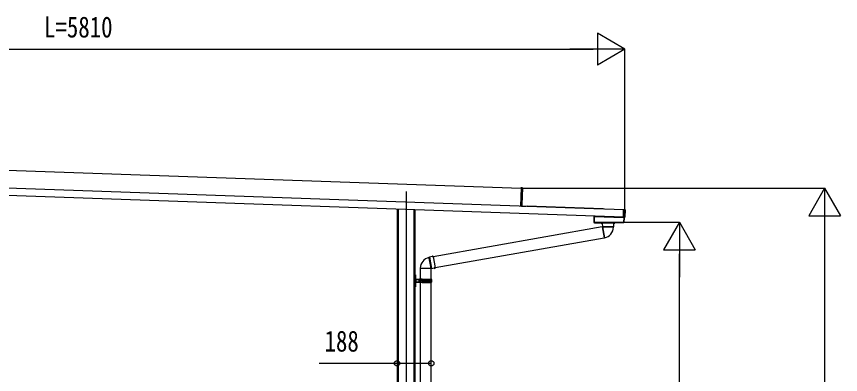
# Model space of a CAD drawing. Units: millimetres, scale not verified. Extents: x -14718 to 14718, y -10397 to 10401.
# Drawn here: x 87 to 4625, y -3350 to -1380 of the extents above; entities that cross this region are included whole.
import ezdxf
from ezdxf.enums import TextEntityAlignment as Align

# ---------------------------------------------------------------- set-up
doc = ezdxf.new("R2010")
doc.units = ezdxf.units.MM
doc.header["$LTSCALE"] = 50
for name, color, linetype in [('0-4_YKK_12', 2, 'Continuous'), ('0-5_YKK_A1', 4, 'Continuous'), ('0-6_YKK_D', 6, 'Continuous')]:
    doc.layers.add(name, color=color, linetype=linetype)
doc.styles.add('ＭＳ ゴシック', font='')
doc.styles.get('ＭＳ ゴシック').set_extended_font_data('MS Gothic')

msp = doc.modelspace()

# ---------------------------------------------------------------- linework, layer by layer
at = {"layer": '0-4_YKK_12'}
msp.add_line((2232.57, -2342.97), (2232.57, -5264.27), dxfattribs=at)
at = {"layer": '0-5_YKK_A1'}
for p, q in [((-1794.62, -2161.01), (2867.02, -2323.8)), ((3430.89, -2443.55), (-1963.77, -2255.16)), ((3429.49, -2483.53), (-2365.16, -2281.17)), ((2867.07, -2322.3), (2863.53, -2423.71)), ((2872.59, -2322.83), (2867.07, -2322.3)), ((2867.09, -2321.8), (2867.11, -2321.3)), ((2867.09, -2321.8), (2867.09, -2321.8)), ((2872.61, -2322.33), (2867.09, -2321.8)), ((2867.11, -2321.3), (2872.62, -2321.83)), ((2869.37, -2414.92), (2872.59, -2322.83)), ((2873.06, -2322.85), (2869.84, -2414.94)), ((2872.59, -2322.83), (2873.06, -2322.85)), ((2872.61, -2322.33), (2872.61, -2322.33)), ((2872.61, -2322.33), (2873.08, -2322.35)), ((2873.08, -2322.35), (2873.06, -2322.85)), ((2182.57, -2439.98), (2182.57, -4711.77)), ((2189.43, -2440.22), (2189.43, -5211.77)), ((2275.71, -2443.23), (2275.71, -5211.77)), ((2280.77, -2443.41), (2280.77, -4711.77)), ((2863.53, -2423.71), (2863.53, -2423.74)), ((2869.09, -2422.93), (2869.37, -2414.92)), ((2869.09, -2422.93), (2869.56, -2422.95)), ((2869.37, -2414.92), (2869.84, -2414.94)), ((2869.84, -2414.94), (2869.56, -2422.95)), ((2898.52, -2424.66), (2898.51, -2424.96)), ((2898.54, -2424.06), (2898.52, -2424.66)), ((3318.26, -2439.32), (2898.52, -2424.66)), ((2898.55, -2423.76), (2898.54, -2424.06)), ((3318.28, -2438.72), (2898.54, -2424.06)), ((3318.3, -2438.42), (2898.55, -2423.76)), ((3318.26, -2439.32), (3318.25, -2439.62)), ((3318.28, -2438.72), (3318.26, -2439.32)), ((3318.3, -2438.42), (3318.28, -2438.72)), ((3437.94, -2443.26), (3430.91, -2443.01)), ((3430.93, -2442.51), (3430.94, -2442.16)), ((3432.14, -2442.2), (3430.94, -2442.16)), ((3430.94, -2442.16), (3430.94, -2442.16)), ((3432.14, -2442.2), (3430.94, -2442.16)), ((3432.14, -2442.2), (3432.14, -2442.2)), ((3432.74, -2442.11), (3438.44, -2442.31)), ((3432.74, -2442.11), (3432.74, -2442.19)), ((3436.51, -2484.31), (3437.94, -2443.26)), ((3438.44, -2443.27), (3437.01, -2484.33)), ((3438.92, -2442.83), (3437.45, -2484.8)), ((3438.44, -2443.27), (3437.94, -2443.26)), ((3437.96, -2442.76), (3438.44, -2442.31)), ((3438.92, -2442.83), (3438.44, -2443.27)), ((3267.51, -2480.38), (3267.51, -2513.86)), ((3267.51, -2480.38), (3267.89, -2480.39)), ((3268.19, -2480.09), (3267.81, -2480.08)), ((3267.89, -2480.39), (3268.19, -2480.39)), ((3267.89, -2480.39), (3267.89, -2513.48)), ((3268.01, -2479.88), (3268.01, -2477.89)), ((3268.19, -2480.39), (3268.2, -2480.09)), ((3268.2, -2480.09), (3431, -2485.78)), ((3268.36, -2479.89), (3268.66, -2479.89)), ((3268.36, -2479.9), (3268.66, -2479.91)), ((3268.66, -2479.89), (3268.66, -2477.91)), ((3430.51, -2485.56), (3268.66, -2479.91)), ((3429.46, -2484.56), (3429.45, -2484.91)), ((3429.45, -2484.91), (3430.64, -2484.96)), ((3429.45, -2484.91), (3429.45, -2484.91)), ((3429.45, -2484.91), (3430.64, -2484.95)), ((3430.53, -2484.95), (3430.51, -2485.56)), ((3430.81, -2485.57), (3430.51, -2485.56)), ((3430.64, -2484.95), (3430.64, -2484.96)), ((3430.81, -2485.57), (3430.83, -2484.96)), ((3430.92, -2485.76), (3430.94, -2484.97)), ((3433.02, -2485.85), (3431, -2485.78)), ((3431.24, -2485.01), (3431.24, -2485.09)), ((3436.94, -2485.29), (3431.24, -2485.09)), ((3432.72, -2513.87), (3433.69, -2486.17)), ((3433.02, -2485.85), (3433.01, -2486.15)), ((3433.4, -2485.86), (3433.02, -2485.85)), ((3433.31, -2486.16), (3433.69, -2486.17)), ((3436.94, -2485.29), (3436.49, -2484.81)), ((3437.01, -2484.33), (3436.51, -2484.31)), ((3437.01, -2484.33), (3437.45, -2484.8)), ((3313.1, -2537.96), (2382.16, -2702.11)), ((3267.89, -2513.48), (3267.51, -2513.86)), ((3267.81, -2514.16), (3268.19, -2513.78)), ((3267.81, -2514.16), (3432.43, -2514.16)), ((3268.19, -2513.48), (3267.89, -2513.48)), ((3268.19, -2513.48), (3268.19, -2513.78)), ((3268.19, -2513.78), (3432.06, -2513.78)), ((3269.51, -2514.6), (3269.91, -2514.6)), ((3269.91, -2514.6), (3270.21, -2514.6)), ((3270.21, -2514.6), (3305.61, -2514.6)), ((3277.01, -2514.6), (3277.01, -2514.4)), ((3280.01, -2514.4), (3277.01, -2514.4)), ((3280.01, -2514.16), (3280.01, -2514.4)), ((3280.01, -2514.4), (3280.01, -2514.6)), ((3303.51, -2514.4), (3300.51, -2514.4)), ((3300.51, -2514.6), (3300.51, -2514.4)), ((3303.51, -2514.4), (3303.51, -2514.6)), ((3305.61, -2514.6), (3306.11, -2514.6)), ((3313.16, -2515.6), (3311.01, -2516.38)), ((3311.01, -2516.38), (3311.01, -2520.03)), ((3311.01, -2516.38), (3311.08, -2516.38)), ((3311.01, -2520.03), (3313.26, -2520.85)), ((3311.01, -2520.03), (3311.08, -2520.03)), ((3311.15, -2519.12), (3311.15, -2517.3)), ((3312.51, -2514.6), (3312.51, -2514.16)), ((3312.51, -2514.6), (3312.51, -2515.1)), ((3312.51, -2514.6), (3377.51, -2514.6)), ((3312.51, -2515.1), (3312.65, -2515.1)), ((3313.1, -2537.96), (3323.55, -2597.25)), ((3313.16, -2515.6), (3313.29, -2515.6)), ((3313.26, -2520.85), (3313.52, -2536.13)), ((3313.39, -2520.85), (3313.26, -2520.85)), ((3313.29, -2515.6), (3313.51, -2515.6)), ((3315.12, -2539.03), (3313.34, -2539.34)), ((3313.47, -2519.94), (3313.41, -2516.5)), ((3376.51, -2515.6), (3313.51, -2515.6)), ((3313.52, -2536.13), (3314.58, -2537.69)), ((3313.52, -2536.13), (3376.51, -2536.13)), ((3314.91, -2537.83), (3325.34, -2596.98)), ((3319.87, -2538.09), (3375.18, -2538.09)), ((3375.13, -2539.7), (3375.18, -2538.09)), ((3375.18, -2538.09), (3376.51, -2536.13)), ((3376.51, -2515.6), (3376.73, -2515.6)), ((3376.51, -2536.13), (3376.77, -2520.85)), ((3376.55, -2519.94), (3376.62, -2516.5)), ((3376.77, -2520.85), (3376.64, -2520.85)), ((3376.73, -2515.6), (3376.86, -2515.6)), ((3376.77, -2520.85), (3379.01, -2520.03)), ((3379.01, -2516.38), (3376.86, -2515.6)), ((3377.38, -2515.1), (3377.51, -2515.1)), ((3377.51, -2514.6), (3377.51, -2514.16)), ((3377.51, -2514.6), (3377.51, -2515.1)), ((3378.88, -2519.12), (3378.88, -2517.3)), ((3378.95, -2516.38), (3379.01, -2516.38)), ((3378.95, -2520.03), (3379.01, -2520.03)), ((3379.01, -2520.03), (3379.01, -2516.38)), ((3432.06, -2513.48), (3432.06, -2513.78)), ((3432.06, -2513.78), (3432.43, -2514.16)), ((3432.72, -2513.87), (3432.36, -2513.49)), ((2392.61, -2761.4), (3323.55, -2597.25)), ((3323.31, -2595.87), (3325.08, -2595.56)), ((2359.96, -2705.76), (2358.38, -2706.09)), ((2361.66, -2704.12), (2359.96, -2705.76)), ((2359.96, -2705.76), (2369.57, -2760.23)), ((2376.67, -2701.2), (2361.66, -2704.12)), ((2361.66, -2704.12), (2367.13, -2735.13)), ((2377.08, -2698.85), (2376.67, -2701.2)), ((2376.69, -2701.33), (2376.67, -2701.2)), ((2380.67, -2698.22), (2377.08, -2698.85)), ((2377.08, -2698.85), (2377.09, -2698.91)), ((2377.6, -2701.26), (2380.98, -2700.6)), ((2378, -2698.82), (2379.8, -2698.51)), ((2381.82, -2700.2), (2380.67, -2698.22)), ((2380.67, -2698.22), (2380.69, -2698.28)), ((2381.82, -2700.2), (2381.84, -2700.33)), ((2381.84, -2700.33), (2392.86, -2762.8)), ((2310.62, -2765.08), (2370.68, -2765.08)), ((2310.67, -2762.56), (2310.67, -2825.77)), ((2367.13, -2735.13), (2372.6, -2766.14)), ((2370.87, -2825.76), (2370.87, -2765.33)), ((2370.88, -2765.38), (2372.6, -2766.14)), ((2372.6, -2766.14), (2387.7, -2763.75)), ((2387.7, -2763.75), (2387.67, -2763.62)), ((2387.7, -2763.75), (2388.89, -2765.82)), ((2388.88, -2765.76), (2388.89, -2765.82)), ((2388.89, -2765.82), (2392.48, -2765.18)), ((2389.77, -2765.53), (2391.56, -2765.21)), ((2392.47, -2765.12), (2392.48, -2765.18)), ((2392.48, -2765.18), (2392.88, -2762.93)), ((2392.86, -2762.8), (2392.88, -2762.93)), ((2281.77, -2807.56), (2280.77, -2807.56)), ((2281.77, -2807.56), (2281.77, -2801.27)), ((2281.77, -2834.77), (2281.77, -2807.56)), ((2283.77, -2802.17), (2283.94, -2807.9)), ((2281.77, -2834.77), (2280.77, -2834.77)), ((2281.77, -2834.77), (2284.77, -2834.77)), ((2281.77, -2861.97), (2281.77, -2834.77)), ((2284.77, -2834.77), (2283.94, -2861.63)), ((2284.77, -2834.77), (2285.77, -2834.77)), ((2285.48, -2825.52), (2285.58, -2828.77)), ((2285.58, -2840.77), (2285.48, -2844.01)), ((2302.77, -2828.77), (2285.59, -2828.77)), ((2285.59, -2828.77), (2285.77, -2834.77)), ((2285.77, -2834.77), (2285.59, -2840.77)), ((2285.59, -2840.77), (2302.77, -2840.77)), ((2286.43, -2825.77), (2302.77, -2825.77)), ((2302.77, -2843.77), (2286.43, -2843.77)), ((2302.77, -2825.77), (2305.77, -2825.77)), ((2302.77, -2828.77), (2302.77, -2825.77)), ((2302.77, -2830.27), (2302.77, -2828.77)), ((2302.77, -2830.27), (2302.77, -2839.26)), ((2303.75, -2830.27), (2302.77, -2830.27)), ((2305.77, -2830.27), (2302.77, -2830.27)), ((2303.75, -2839.26), (2302.77, -2839.26)), ((2302.77, -2839.27), (2305.77, -2839.27)), ((2302.77, -2840.77), (2302.77, -2839.27)), ((2302.77, -2843.77), (2302.77, -2840.77)), ((2305.77, -2843.77), (2302.77, -2843.77)), ((2305.77, -2830.27), (2303.75, -2830.27)), ((2303.75, -2839.26), (2303.75, -2830.27)), ((2305.77, -2839.26), (2303.75, -2839.26)), ((2313.77, -2825.77), (2305.77, -2825.77)), ((2310.67, -2843.77), (2310.67, -3654.27)), ((2313.78, -2830.27), (2311.77, -2830.27)), ((2313.78, -2839.26), (2311.77, -2839.26)), ((2313.77, -2839.27), (2311.77, -2839.27)), ((2313.77, -2830.27), (2313.77, -2825.77)), ((2313.77, -2843.77), (2313.77, -2839.27)), ((2313.78, -2825.76), (2313.78, -2830.27)), ((2320.8, -2825.76), (2313.78, -2825.76)), ((2313.78, -2834.76), (2313.78, -2830.27)), ((2313.78, -2839.26), (2313.78, -2834.77)), ((2320.28, -2834.77), (2313.78, -2834.77)), ((2313.78, -2843.76), (2313.78, -2839.26)), ((2320.8, -2843.76), (2313.78, -2843.76)), ((2320.28, -2834.77), (2320.28, -2834.76)), ((2320.28, -2834.77), (2320.28, -2834.77)), ((2320.36, -2834.77), (2320.36, -2834.76)), ((2374.27, -2834.76), (2320.53, -2834.76)), ((2321.03, -2825.76), (2320.8, -2825.76)), ((2321.03, -2843.76), (2320.8, -2843.76)), ((2321.03, -2825.76), (2321.44, -2825.76)), ((2321.03, -2843.76), (2321.44, -2843.76)), ((2321.44, -2825.76), (2372.77, -2825.76)), ((2321.44, -2843.76), (2372.77, -2843.76)), ((2373.77, -2827.76), (2322.47, -2827.76)), ((2373.77, -2841.76), (2322.47, -2841.76)), ((2370.87, -3654.26), (2370.87, -2843.76)), ((2372.77, -2827.76), (2372.77, -2825.76)), ((2372.77, -2843.76), (2372.77, -2841.76)), ((2281.77, -2861.97), (2280.77, -2861.97)), ((2280.77, -2868.27), (2281.77, -2868.27)), ((2281.77, -2861.97), (2283.94, -2861.63)), ((2281.77, -2868.27), (2281.77, -2861.97)), ((2281.77, -2868.27), (2283.77, -2867.36)), ((2283.94, -2861.63), (2283.77, -2867.36))]:
    msp.add_line(p, q, dxfattribs=at)
for points in [[(2867.07, -2322.3), (2867.09, -2321.8), (2872.61, -2322.33)], [(2869.57, -2422.79), (2869.62, -2422.8), (2869.66, -2422.83)], [(2869.86, -2422.96), (2869.66, -2422.98), (2869.57, -2422.99)], [(2869.84, -2423.46), (2894.53, -2424.32), (2894.51, -2424.82)], [(2869.86, -2422.96), (2894.55, -2423.82), (2894.53, -2424.32)], [(3429.46, -2484.56), (3429.48, -2484.07), (3430.91, -2443.01), (3430.93, -2442.51)], [(3430.93, -2442.51), (3437.96, -2442.76), (3437.94, -2443.26)], [(3432.74, -2442.19), (3432.68, -2442.19), (3432.64, -2442.2)], [(3268.36, -2477.9), (3268.36, -2479.89), (3268.01, -2479.88)], [(3429.48, -2484.07), (3436.51, -2484.31), (3436.49, -2484.81), (3429.46, -2484.56)], [(3431.15, -2485), (3431.18, -2485), (3431.24, -2485.01)], [(3432.06, -2513.48), (3432.36, -2513.49), (3433.31, -2486.16), (3433.01, -2486.15)], [(3300.51, -2514.16), (3300.51, -2514.4), (3280.01, -2514.4)], [(3311.08, -2516.38), (3312.52, -2515.87), (3313.29, -2515.6)], [(3313.39, -2520.85), (3312.57, -2520.56), (3311.08, -2520.03)], [(3313.41, -2516.5), (3312.52, -2516.81), (3311.15, -2517.3)], [(3311.15, -2519.12), (3312.57, -2519.62), (3313.47, -2519.94)], [(3314.91, -2537.83), (3314.57, -2537.66), (3314.6, -2537.68)], [(3375.13, -2539.7), (3375.1, -2539.66), (3374.45, -2539.5), (3372.95, -2539.36), (3370.7, -2539.24), (3367.65, -2539.13), (3364.05, -2539.03), (3359.8, -2538.93), (3355.25, -2538.84), (3350.27, -2538.75), (3345.29, -2538.66), (3340.15, -2538.57), (3335.29, -2538.48), (3330.57, -2538.38), (3326.39, -2538.29), (3322.62, -2538.18), (3319.87, -2538.09)], [(3376.55, -2519.94), (3377.46, -2519.62), (3378.88, -2519.12)], [(3378.88, -2517.3), (3377.51, -2516.81), (3376.62, -2516.5)], [(3378.95, -2520.03), (3377.46, -2520.56), (3376.64, -2520.85)], [(3376.73, -2515.6), (3377.5, -2515.87), (3378.95, -2516.38)], [(2370.89, -2765.35), (2370.83, -2765.27), (2370.68, -2765.08), (2370.67, -2765.05), (2370.53, -2764.78), (2370.11, -2763.1), (2369.57, -2760.23), (2369, -2757.54), (2368.26, -2753.96), (2367.42, -2749.74), (2366.53, -2745.25), (2365.58, -2740.34), (2364.62, -2735.44), (2363.64, -2730.41), (2362.72, -2725.66), (2361.81, -2721.06), (2361, -2717), (2360.25, -2713.36), (2359.62, -2710.45), (2359.1, -2708.18), (2358.71, -2706.75), (2358.43, -2706.12), (2358.38, -2706.09)], [(2376.69, -2701.33), (2376.83, -2700.48), (2377.09, -2698.91)], [(2378, -2698.82), (2377.75, -2700.31), (2377.6, -2701.26)], [(2380.98, -2700.6), (2380.52, -2699.78), (2379.8, -2698.51)], [(2380.69, -2698.28), (2381.44, -2699.61), (2381.84, -2700.33)], [(2388.88, -2765.76), (2388.1, -2764.38), (2387.67, -2763.62)], [(2388.55, -2763.38), (2390.26, -2763.11), (2391.95, -2762.84)], [(2388.55, -2763.38), (2389.02, -2764.21), (2389.77, -2765.53)], [(2391.56, -2765.21), (2391.8, -2763.77), (2391.95, -2762.84)], [(2392.86, -2762.8), (2392.73, -2763.61), (2392.47, -2765.12)], [(2283.77, -2802.17), (2281.77, -2801.27), (2280.77, -2801.27)], [(2281.77, -2807.56), (2283.94, -2807.9), (2284.77, -2834.77)], [(2313.77, -2843.77), (2305.77, -2843.77), (2305.77, -2825.77)], [(2313.77, -2830.27), (2311.77, -2830.27), (2311.77, -2839.27)], [(2320.53, -2834.76), (2320.36, -2834.76), (2320.28, -2834.76), (2313.78, -2834.76)], [(2320.8, -2825.76), (2320.41, -2830.22), (2320.28, -2834.76)]]:
    msp.add_lwpolyline(points, dxfattribs=at)
msp.add_lwpolyline([(3268.19, -2513.48), (3268.19, -2480.39), (3433.01, -2486.15), (3432.06, -2513.48)], close=True, dxfattribs=at)
for centre, radius, start, end in [((2870.55, -2322.51), 2.07, 351.06854, 4.93146), ((2870.56, -2322.01), 2.07, 351.06854, 4.93146), ((2872.56, -2322.83), 0.5, 358, 84.5), ((2872.58, -2322.33), 0.5, 358, 84.5), ((2863.58, -2423.71), 0.046, 175.29565, 214.77267), ((2870.09, -2422.97), 1, 178, 198.10214), ((2872.31, -2423.27), 3.17, 180.02593, 184.48569), ((2869.25, -2424.78), 1.51, 74.62836, 93.96537), ((2871.65, -2446.21), 22.82, 94.53647, 96.28466), ((2870.06, -2422.96), 0.5, 178, 268), ((2870.08, -2422.46), 0.5, 178, 268), ((2869.86, -2423.22), 0.242, 207.21704, 266.19947), ((2870.08, -2422.7), 0.765, 234.9594, 266.94829), ((2869.88, -2422.72), 0.242, 207.21704, 266.19947), ((2870.1, -2422.2), 0.765, 234.9594, 266.94829), ((3432.38, -2438.2), 4.01, 266.55184, 273.90119), ((3437.94, -2443.26), 0.501, 358.24971, 87.75029), ((3268.19, -2480.39), 0.3, 88.05611, 180.04719), ((3268.19, -2480.39), 0.3, 88.19064, 179.87538), ((3268.19, -2480.39), 0.3, 90.16173, 180.04449), ((3268.19, -2480.25), 0.159, 86.02272, 89.97728), ((3430.63, -2488.66), 3.71, 81.82188, 89.76035), ((3431.01, -2485.58), 0.2, 178, 268), ((3433.01, -2486.15), 0.3, 357.94657, 87.94647), ((3436.51, -2484.31), 0.501, 268.24971, 357.75029), ((3268.2, -2513.48), 0.301, 180.24971, 269.75029), ((3276.71, -2514.4), 0.3, 0, 54.36863), ((3303.81, -2514.4), 0.3, 125.63137, 180), ((3308.41, -2517.05), 2.75, 354.81691, 13.99327), ((3307.5, -2519.3), 3.66, 348.38866, 2.80116), ((3313.51, -2514.6), 1, 180, 270), ((3313.51, -2515.1), 1, 180, 220.49583), ((3310.85, -2516.37), 2.56, 357.19737, 17.56812), ((3311.58, -2520.22), 1.92, 340.91849, 8.46572), ((3318.73, -2511.97), 26.14, 261.58885, 272.50926), ((3314.86, -2537.6), 60.3, 280, 358.00006), ((3376.51, -2514.6), 1, 270, 0), ((3379.06, -2520.17), 2.51, 174.83553, 195.78026), ((3378.53, -2516.29), 1.93, 159.00896, 186.22555), ((3376.51, -2515.1), 1, 319.50417, 0), ((3382.53, -2517.12), 3.66, 168.38866, 182.80116), ((3381.62, -2519.37), 2.75, 174.81691, 193.99327), ((3432.06, -2513.48), 0.301, 270.23913, 357.76087), ((2370.92, -2765.08), 60.3, 101.99843, 180), ((2376.99, -2699.44), 1.92, 260.91849, 288.46572), ((2377.19, -2695.26), 3.66, 268.38866, 282.80116), ((2379.57, -2695.76), 2.75, 274.81691, 293.99327), ((2380.66, -2698.06), 2.56, 277.19737, 297.56812), ((2388.76, -2765.88), 2.51, 94.83553, 115.78026), ((2390, -2768.27), 2.75, 94.81691, 113.99327), ((2392.37, -2768.78), 3.66, 88.38866, 102.80116), ((2392.49, -2764.69), 1.93, 79.00896, 106.22555), ((2286.43, -2823.77), 2, 181.7624, 241.44015), ((2286.43, -2845.77), 2, 118.55985, 178.2376), ((2286.43, -2823.77), 2, 241.44015, 270), ((2286.43, -2845.77), 2, 90, 118.55985), ((2398.16, -2834.78), 77.89, 179.99307, 186.62466), ((2320.33, -2834.99), 0.226, 80.79578, 102.71983), ((2401.29, -2834.74), 80.75, 173.61461, 180.01355), ((2401.29, -2834.78), 80.75, 179.98461, 186.38348), ((2322.65, -2826.12), 1.66, 167.69464, 263.49512), ((2322.6, -2843.37), 1.61, 94.66451, 194.14319), ((2323.23, -2825.96), 1.81, 173.59328, 264.82407), ((2323.3, -2843.61), 1.86, 96.97139, 184.61125), ((2325.02, -2834.76), 49.25, 0, 8.17123), ((2325.02, -2834.77), 49.25, 351.83186, 0.00306)]:
    msp.add_arc(centre, radius, start, end, dxfattribs=at)
for centre, major_axis, ratio, start_param, end_param in [((2876.59, -2424.19), (13.07, -0.46), 0.061163, 2.1795146, 3.1041886), ((2876.61, -2424.19), (13.07, -0.46), 0.038227, 2.1795146, 3.1415927), ((3432.14, -2442.17), (0.6, -0.021), 0.061163, 4.712389, 6.2831853), ((3432.73, -2442.41), (-0.01, -0.3), 0.998135, 3.1415927, 3.9545103), ((3438.42, -2442.81), (0.367, 0.342), 0.99628, 5.4996506, 7.06672), ((3267.81, -2480.38), (-0.3, 0.01), 0.998133, 4.7490956, 6.3180268), ((3267.81, -2479.88), (-0.2, 0.007), 0.998133, 1.607503, 3.1764341), ((3267.89, -2479.89), (0, 0.5), 0.061125, 3.1027435, 3.1394501), ((3268.19, -2479.89), (0.007, 0.2), 0.854479, 3.1782993, 4.712389), ((3268.19, -2479.89), (0.47, -0.016), 0.425228, 4.7490956, 6.2831853), ((3268.19, -2479.89), (-0.011, 0.2), 0.151815, 3.0913179, 3.1280246), ((3268.16, -2479.89), (0.201, -0.007), 0.992577, 6.2831853, 6.3180268), ((3268.16, -2479.89), (-0.501, 0.017), 0.998133, 3.1415927, 3.1764341), ((3431.01, -2485.58), (0.5, -0.017), 0.4, 3.1415927, 4.712389), ((3430.64, -2484.99), (0.6, -0.021), 0.061163, 6.2831853, 7.8539816), ((3431.25, -2484.79), (-0.01, -0.3), 0.998135, 5.4691958, 6.2831853), ((3433.39, -2486.16), (0.3, -0.01), 0.998135, 0, 1.5707963), ((3436.95, -2484.79), (0.342, -0.367), 0.99628, 5.4996506, 7.06672), ((3267.81, -2513.86), (0.213, 0.213), 0.99628, 2.358058, 3.9251274), ((3432.42, -2513.86), (-0.209, 0.217), 0.996405, 2.3754474, 3.9077379), ((2285.58, -2828.61), (1, 0.031), 0.162205, 3.1415927, 4.7026633), ((2285.58, -2840.93), (1, -0.031), 0.162205, 1.580522, 3.1415927), ((2285.68, -2831.77), (-0.1, 3), 0.333136, 6.2716543, 6.28138), ((2285.68, -2837.77), (0.1, 3), 0.333136, 3.143398, 3.1531236), ((2302.77, -2828.28), (3, 0), 0.162278, 4.712389, 6.2831853), ((2302.77, -2841.25), (3, 0), 0.162278, 6.2831853, 7.8539816)]:
    msp.add_ellipse(centre, major_axis=major_axis, ratio=ratio, start_param=start_param, end_param=end_param, dxfattribs=at)
at = {"layer": '0-6_YKK_D'}
for p, q in [((3437.57, -1559.87), (3286.01, -1472.37)), ((3286.01, -1472.37), (3286.01, -1647.37)), ((-2197.43, -1559.87), (3262.57, -1559.87)), ((3437.57, -1559.87), (3134.46, -1559.87)), ((3437.57, -1559.87), (3286.01, -1647.37)), ((3437.57, -2443.28), (3437.57, -1558.87)), ((2869.52, -2324.68), (4538.87, -2324.68)), ((4537.87, -2324.68), (4450.37, -2476.24)), ((4537.87, -2324.68), (4625.37, -2476.24)), ((4537.87, -2324.68), (4537.87, -2627.79)), ((4450.37, -2476.24), (4625.37, -2476.24)), ((3431.01, -2511.6), (3738.87, -2511.6)), ((3737.87, -2511.6), (3650.37, -2663.15)), ((3737.87, -2511.6), (3825.37, -2663.15)), ((3737.87, -2511.6), (3737.87, -2814.71)), ((4537.87, -2499.68), (4537.87, -4536.6)), ((3650.37, -2663.15), (3825.37, -2663.15)), ((3737.87, -4536.6), (3737.87, -2686.6))]:
    msp.add_line(p, q, dxfattribs=at)
msp.add_lwpolyline([(2370.87, -3288.59), (2182.87, -3288.59), (1753.47, -3288.59)], dxfattribs=at)
for centre in [(2182.87, -3288.59), (2370.87, -3288.59)]:
    msp.add_circle(centre, 14.88, dxfattribs=at)

# ---------------------------------------------------------------- texts
at = {"layer": '0-6_YKK_D', "style": 'ＭＳ ゴシック', "width": 0.8}
for s, p in [('L=5810', (238.57, -1529.87)), ('188', (1783.47, -3258.59))]:
    msp.add_text(s, height=115.5, dxfattribs=at).set_placement(p, align=Align.BOTTOM_LEFT)

doc.saveas('drawing.dxf')
